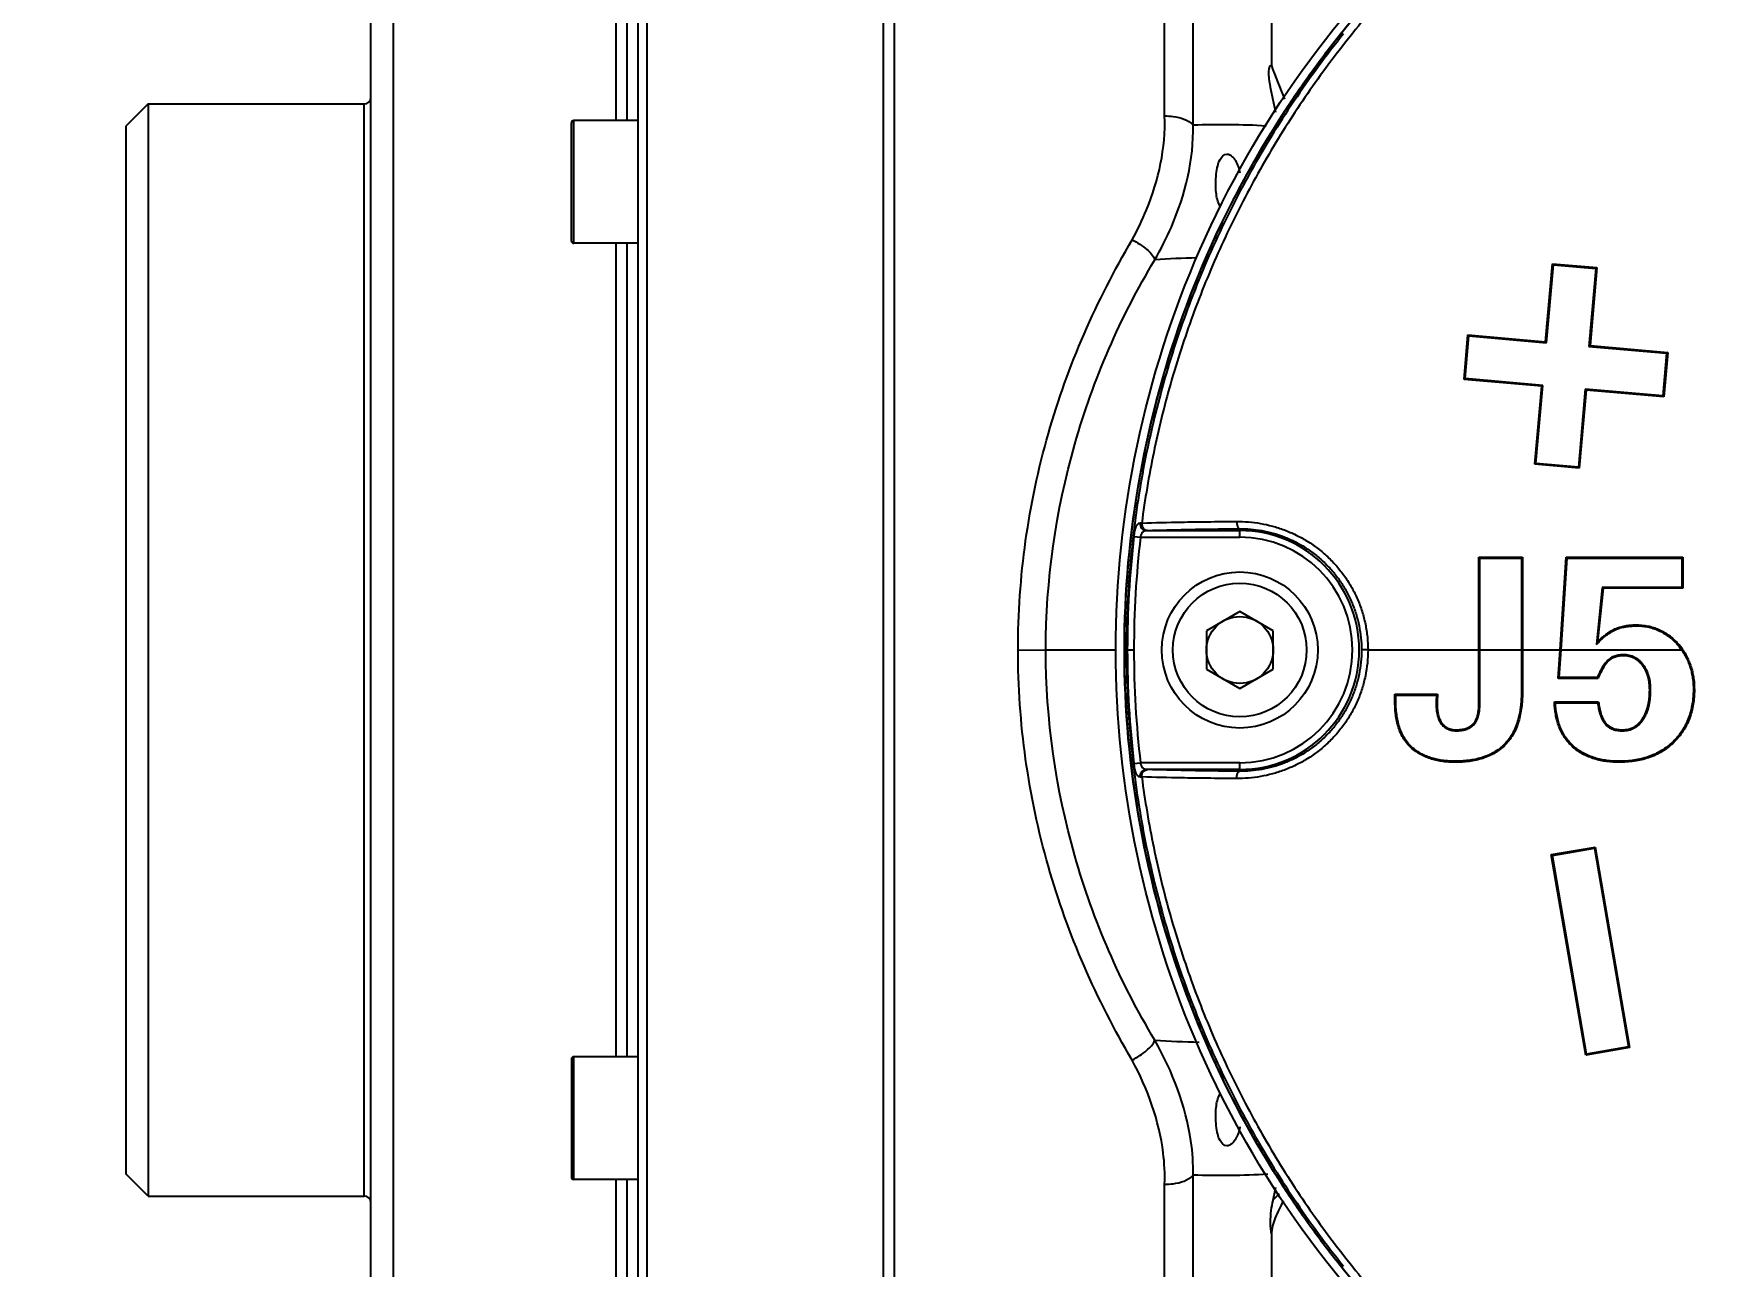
# Model space of a CAD drawing. Header units: millimetres. Extents: x 4086 to 8300, y 123 to 1549.
# Drawn here: x 7579.76 to 7598.78, y 1096.64 to 1110.47 of the extents above; entities that cross this region are included whole.
import ezdxf

# ---------------------------------------------------------------- set-up
doc = ezdxf.new("R2010")
doc.units = ezdxf.units.MM
doc.layers.add('外形图', color=7, linetype='Continuous')
doc.layers.add('尺寸标注', color=7, linetype='Continuous')
doc.styles.add('思源黑', font='SourceHanSansCN-Normal.ttf')
doc.dimstyles.new('尺寸标注_1_4比例', dxfattribs={"dimtxt": 7, "dimasz": 6, "dimexe": 2, "dimexo": 1.5, "dimgap": 1, "dimtad": 1, "dimdec": 1, "dimlfac": 4, "dimdsep": 46, "dimtxsty": '思源黑', "dimcen": 0.09, "dimadec": 0, "dimazin": 0, "dimtp": 0.01, "dimtm": 0.01, "dimtfac": 1, "dimtdec": 1, "dimtofl": 0, "dimtmove": 0, "dimatfit": 3, "dimfxl": 1, "dimtolj": 1, "dimarcsym": 0})

# ---------------------------------------------------------------- blocks, each defined once
blk = doc.blocks.new('*D793')
at = {"layer": 'Defpoints', "color": 0}
for p in [(7771.133, 1271.641), (7552.914, 959.632), (7712.796, 959.632)]:
    blk.add_point(p, dxfattribs=at)
at = {"layer": '尺寸标注', "color": 0, "lineweight": -2}
for p, q in [((7769.633, 1271.641), (7550.914, 1271.641)), ((7552.914, 1265.641), (7552.914, 965.632)), ((7711.296, 959.632), (7550.914, 959.632))]:
    blk.add_line(p, q, dxfattribs=at)
at = {"layer": '尺寸标注', "color": 0}
for points in [[(7553.914, 1265.641), (7551.914, 1265.641), (7552.914, 1271.641)], [(7551.914, 965.632), (7553.914, 965.632), (7552.914, 959.632)]]:
    blk.add_solid(points, dxfattribs=at)
at = {"layer": '尺寸标注', "color": 0, "insert": (7548.289, 1115.636), "char_height": 7, "attachment_point": 5, "rotation": 90, "style": '思源黑'}
blk.add_mtext('\\A1;1248', dxfattribs=at)

msp = doc.modelspace()

# ---------------------------------------------------------------- linework, layer by layer
at = {"layer": '外形图'}
for p, q in [((7589.2965, 1091.9672), (7589.2965, 1115.1417)), ((7589.4215, 1091.2619), (7589.4215, 1115.1796)), ((7592.4522, 1109.5457), (7592.4522, 1115.1796)), ((7592.7729, 1109.4455), (7592.7729, 1114.9852)), ((7586.6465, 1092.3046), (7586.6465, 1114.8046)), ((7586.5465, 1092.4196), (7586.5465, 1114.6892)), ((7593.651, 1113.3022), (7593.651, 1110.1103)), ((7583.5465, 1094.6797), (7583.5465, 1112.4295)), ((7583.7965, 1111.8583), (7583.7965, 1094.4296)), ((7586.2965, 1109.4921), (7586.2965, 1111.8583)), ((7586.4215, 1109.4921), (7586.4215, 1111.9604)), ((7581.0465, 1109.6796), (7580.7965, 1109.4296)), ((7581.0465, 1109.6796), (7581.0465, 1097.4296)), ((7581.0465, 1109.6796), (7583.4715, 1109.6796)), ((7583.4715, 1097.4296), (7583.4715, 1109.6796)), ((7580.7965, 1109.4296), (7580.7965, 1097.6796)), ((7585.7965, 1108.1421), (7585.7965, 1109.4671)), ((7585.8215, 1108.1171), (7585.8215, 1109.4921)), ((7586.5465, 1109.4921), (7585.8215, 1109.4921)), ((7586.5465, 1108.1171), (7585.8215, 1108.1171)), ((7586.2965, 1098.9921), (7586.2965, 1108.1171)), ((7586.4215, 1098.9921), (7586.4215, 1108.1171)), ((7596.7287, 1107.0129), (7596.8053, 1107.8879)), ((7596.7387, 1107.001), (7596.8152, 1107.876)), ((7596.8053, 1107.8879), (7596.8152, 1107.876)), ((7596.8053, 1107.8879), (7597.3034, 1107.8443)), ((7596.8152, 1107.876), (7597.2915, 1107.8344)), ((7597.2915, 1107.8344), (7597.2149, 1106.9594)), ((7597.3034, 1107.8443), (7597.2268, 1106.9693)), ((7597.3034, 1107.8443), (7597.2915, 1107.8344)), ((7595.8133, 1106.5891), (7595.857, 1107.0891)), ((7595.857, 1107.0891), (7595.867, 1107.0773)), ((7595.857, 1107.0891), (7596.7287, 1107.0129)), ((7595.8251, 1106.5992), (7595.867, 1107.0773)), ((7595.867, 1107.0773), (7596.7387, 1107.001)), ((7596.7287, 1107.0129), (7596.7387, 1107.001)), ((7597.2268, 1106.9693), (7597.2149, 1106.9594)), ((7597.2149, 1106.9594), (7598.0866, 1106.8831)), ((7597.2268, 1106.9693), (7598.0985, 1106.893)), ((7598.0866, 1106.8831), (7598.0448, 1106.4049)), ((7598.0985, 1106.893), (7598.0547, 1106.393)), ((7598.0985, 1106.893), (7598.0866, 1106.8831)), ((7595.8133, 1106.5891), (7595.8251, 1106.5992)), ((7596.685, 1106.5129), (7595.8133, 1106.5891)), ((7596.6968, 1106.5229), (7595.8251, 1106.5992)), ((7596.6203, 1105.6479), (7596.6968, 1106.5229)), ((7596.685, 1106.5129), (7596.6968, 1106.5229)), ((7596.6084, 1105.6379), (7596.685, 1106.5129)), ((7597.1731, 1106.4812), (7597.0965, 1105.6062)), ((7597.1831, 1106.4693), (7597.1065, 1105.5943)), ((7597.1831, 1106.4693), (7597.1731, 1106.4812)), ((7598.0448, 1106.4049), (7597.1731, 1106.4812)), ((7598.0547, 1106.393), (7597.1831, 1106.4693)), ((7598.0547, 1106.393), (7598.0448, 1106.4049)), ((7596.6084, 1105.6379), (7596.6203, 1105.6479)), ((7597.1065, 1105.5943), (7596.6084, 1105.6379)), ((7597.0965, 1105.6062), (7596.6203, 1105.6479)), ((7597.1065, 1105.5943), (7597.0965, 1105.6062)), ((7592.1088, 1104.8282), (7592.1821, 1104.8196)), ((7592.1821, 1104.8196), (7593.2965, 1104.8196)), ((7592.2459, 1104.8946), (7593.2965, 1104.8946)), ((7593.2965, 1104.8196), (7593.2965, 1104.9146)), ((7595.9798, 1104.5943), (7595.9907, 1104.5834)), ((7595.9798, 1104.5943), (7596.4686, 1104.5943)), ((7595.9798, 1103.5546), (7595.9798, 1104.5943)), ((7595.9907, 1104.5834), (7596.4577, 1104.5834)), ((7595.9907, 1103.5546), (7595.9907, 1104.5834)), ((7596.4686, 1104.5943), (7596.4577, 1104.5834)), ((7596.4577, 1104.5834), (7596.4577, 1103.5546)), ((7596.4686, 1104.5943), (7596.4686, 1103.5546)), ((7596.8907, 1103.5546), (7596.9591, 1104.5943)), ((7596.9017, 1103.5546), (7596.9693, 1104.5834)), ((7596.9591, 1104.5943), (7596.9693, 1104.5834)), ((7596.9591, 1104.5943), (7598.269, 1104.5943)), ((7596.9693, 1104.5834), (7598.258, 1104.5834)), ((7598.269, 1104.5943), (7598.258, 1104.5834)), ((7598.258, 1104.5834), (7598.258, 1104.2574)), ((7598.269, 1104.5943), (7598.269, 1104.2465)), ((7597.3628, 1104.2574), (7597.2975, 1103.6156)), ((7597.3727, 1104.2465), (7597.3116, 1103.6464)), ((7597.3727, 1104.2465), (7597.3628, 1104.2574)), ((7598.258, 1104.2574), (7597.3628, 1104.2574)), ((7598.269, 1104.2465), (7597.3727, 1104.2465)), ((7598.269, 1104.2465), (7598.258, 1104.2574)), ((7593.2965, 1103.9876), (7592.9215, 1103.7711)), ((7593.6715, 1103.7711), (7593.2965, 1103.9876)), ((7592.9215, 1103.7711), (7592.9215, 1103.3381)), ((7593.6715, 1103.3381), (7593.6715, 1103.7711)), ((7597.5058, 1103.7908), (7597.5103, 1103.7809)), ((7597.7425, 1103.8359), (7597.7425, 1103.825)), ((7590.8076, 1103.5548), (7591.1186, 1103.5544)), ((7591.1186, 1103.5546), (7591.9042, 1103.5546)), ((7592.0342, 1103.5546), (7592.0247, 1103.5546)), ((7592.0342, 1103.5546), (7592.1081, 1103.5546)), ((7594.7352, 1103.5546), (7594.6622, 1103.5546)), ((7594.7352, 1103.5546), (7595.9907, 1103.5546)), ((7595.9798, 1102.9632), (7595.9798, 1103.5546)), ((7595.9907, 1102.9632), (7595.9907, 1103.5546)), ((7595.9907, 1103.5546), (7596.4577, 1103.5546)), ((7596.4577, 1103.5546), (7596.8907, 1103.5546)), ((7596.4577, 1103.5546), (7596.4577, 1103.0917)), ((7596.4686, 1103.5546), (7596.4686, 1103.0917)), ((7596.8698, 1103.2358), (7596.8907, 1103.5546)), ((7596.8815, 1103.2468), (7596.9017, 1103.5546)), ((7596.9017, 1103.5546), (7598.2558, 1103.5546)), ((7597.6046, 1103.4897), (7597.6046, 1103.5006)), ((7598.2106, 1103.6287), (7598.2024, 1103.6214)), ((7592.9215, 1103.3381), (7593.2965, 1103.1216)), ((7593.2965, 1103.1216), (7593.6715, 1103.3381)), ((7597.4307, 1103.4286), (7597.4229, 1103.4363)), ((7597.8137, 1103.384), (7597.8223, 1103.3907)), ((7596.8698, 1103.2358), (7596.8815, 1103.2468)), ((7597.3179, 1103.2358), (7596.8698, 1103.2358)), ((7597.3104, 1103.2468), (7596.8815, 1103.2468)), ((7597.896, 1103.1074), (7597.907, 1103.1074)), ((7598.3974, 1103.1074), (7598.3865, 1103.1074)), ((7595.0365, 1103.0604), (7595.5144, 1103.0604)), ((7595.0365, 1102.9898), (7595.0365, 1103.0604)), ((7595.0365, 1103.0604), (7595.0475, 1103.0494)), ((7595.0365, 1102.9898), (7595.0475, 1102.9898)), ((7595.0475, 1103.0494), (7595.5031, 1103.0495)), ((7595.0475, 1102.9898), (7595.0475, 1103.0494)), ((7595.5031, 1103.0495), (7595.5004, 1102.9809)), ((7595.5113, 1102.9804), (7595.5004, 1102.9809)), ((7595.5144, 1103.0604), (7595.5031, 1103.0495)), ((7595.5144, 1103.0604), (7595.5113, 1102.9804)), ((7595.9798, 1102.9632), (7595.9907, 1102.9632)), ((7596.4686, 1103.0917), (7596.4577, 1103.0917)), ((7596.8275, 1102.9726), (7597.3226, 1102.9726)), ((7596.8388, 1102.9617), (7597.3129, 1102.9617)), ((7595.9198, 1102.7301), (7595.9281, 1102.7231)), ((7597.4025, 1102.7345), (7597.394, 1102.7275)), ((7597.8125, 1102.7787), (7597.8215, 1102.7724)), ((7595.7228, 1102.6592), (7595.7228, 1102.6484)), ((7597.5921, 1102.6592), (7597.5921, 1102.6483)), ((7598.1655, 1102.5182), (7598.1579, 1102.5261)), ((7595.2199, 1102.4571), (7595.2271, 1102.4653)), ((7596.2747, 1102.4896), (7596.267, 1102.4973)), ((7597.0311, 1102.4697), (7597.0385, 1102.4778)), ((7592.1088, 1102.281), (7592.1821, 1102.2896)), ((7593.2965, 1102.2896), (7592.1821, 1102.2896)), ((7593.2965, 1102.2146), (7592.2459, 1102.2146)), ((7593.2965, 1102.1946), (7593.2965, 1102.2896)), ((7595.7103, 1102.2957), (7595.7103, 1102.3066)), ((7597.556, 1102.2957), (7597.556, 1102.3067)), ((7596.7924, 1101.2598), (7597.2852, 1101.3443)), ((7597.1784, 1099.0098), (7596.7924, 1101.2598)), ((7596.7924, 1101.2598), (7596.805, 1101.2508)), ((7596.805, 1101.2508), (7597.2762, 1101.3316)), ((7597.1873, 1099.0224), (7596.805, 1101.2508)), ((7597.2852, 1101.3443), (7597.2762, 1101.3316)), ((7597.2762, 1101.3316), (7597.6585, 1099.1032)), ((7597.2852, 1101.3443), (7597.6712, 1099.0943)), ((7585.7965, 1098.9671), (7585.7965, 1097.6421)), ((7585.8215, 1097.6171), (7585.8215, 1098.9921)), ((7586.5465, 1098.9921), (7585.8215, 1098.9921)), ((7597.6712, 1099.0943), (7597.1784, 1099.0098)), ((7597.1784, 1099.0098), (7597.1873, 1099.0224)), ((7597.6585, 1099.1032), (7597.1873, 1099.0224)), ((7597.6712, 1099.0943), (7597.6585, 1099.1032)), ((7581.0465, 1097.4296), (7580.7965, 1097.6796)), ((7586.5465, 1097.6171), (7585.8215, 1097.6171)), ((7586.2965, 1095.1488), (7586.2965, 1097.6171)), ((7586.4215, 1095.1488), (7586.4215, 1097.6171)), ((7592.7729, 1092.124), (7592.7729, 1097.6637)), ((7581.0465, 1097.4296), (7583.4715, 1097.4296)), ((7592.4522, 1091.9296), (7592.4522, 1097.5634)), ((7593.651, 1096.9985), (7593.651, 1093.807))]:
    msp.add_line(p, q, dxfattribs=at)
for radius in [0.875, 0.75, 0.375]:
    msp.add_circle((7593.2965, 1103.5546), radius, dxfattribs=at)
for centre, radius, start, end in [((7583.4715, 1109.7546), 0.075, 270, 0), ((7585.8215, 1109.4671), 0.025, 90, 180), ((7585.8215, 1108.1421), 0.025, 180, 270), ((7593.0037, 1097.8869), 10.0668, 91.08708, 93.76047), ((7602.9724, 1103.5532), 10.9382, 173.30625, 179.99289), ((7602.9769, 1103.5531), 10.8688, 173.3085, 179.99241), ((7592.26, 1101.4034), 3.5762, 91.01922, 91.31487), ((7592.3595, 1101.9715), 2.9253, 91.90109, 92.22497), ((7593.2965, 1103.5546), 1.34, 270, 90), ((7593.2965, 1103.5546), 1.265, 270, 90), ((7602.9729, 1103.556), 10.9386, 180.00721, 186.69358), ((7602.9774, 1103.556), 10.8693, 180.00769, 186.69131), ((7599.5109, 1102.6181), 2.4277, 154.94217, 155.7417), ((7597.6812, 1103.1501), 0.7027, 35.14424, 42.12265), ((7597.6806, 1103.1497), 0.7144, 34.52937, 42.11546), ((7600.777, 1105.5938), 4.1863, 214.09937, 214.28068), ((7599.002, 1105.2092), 3.1195, 225.80619, 226.0957), ((7599.6619, 1100.8893), 3.1325, 138.31315, 138.58111), ((7592.3662, 1105.3243), 3.1121, 267.78478, 268.08921), ((7592.2653, 1105.9661), 3.8365, 268.69518, 268.97076), ((7593.0022, 1109.1929), 10.0374, 266.23681, 269.07234), ((7585.8215, 1098.9671), 0.025, 90, 180), ((7585.8215, 1097.6421), 0.025, 180, 270), ((7583.4715, 1097.3546), 0.075, 0, 90), ((7600.3019, 1095.9179), 6.796, 166.33011, 167.56569), ((7594.3436, 1096.7716), 0.912, 131.53983, 138.05557)]:
    msp.add_arc(centre, radius, start, end, dxfattribs=at)
for points, knots in [([(7613.7309, 1091.8432), (7612.4214, 1091.9109), (7609.8028, 1092.0547), (7606.5302, 1092.247), (7603.914, 1092.4304), (7601.9495, 1092.5272), (7600.0025, 1092.8688), (7597.5513, 1093.8202), (7594.8554, 1095.7935), (7592.6633, 1099.1426), (7591.7751, 1103.0477), (7592.3094, 1107.017), (7594.1954, 1110.5527), (7597.1961, 1113.1968), (7600.3213, 1114.414), (7602.9372, 1114.6304), (7604.9001, 1114.7447), (7606.8631, 1114.8795), (7609.0094, 1115.0071), (7610.5019, 1115.0921), (7611.3399, 1115.1383)], [0.28146252, 0.28146252, 0.28146252, 0.28146252, 0.31273614, 0.34400979, 0.35964567, 0.37528804, 0.39090882, 0.40654015, 0.43767886, 0.46883558, 0.50000932, 0.531187, 0.56236151, 0.59353222, 0.62470786, 0.64034231, 0.65599699, 0.67162568, 0.68726241, 0.70727908, 0.70727908, 0.70727908, 0.70727908]), ([(7611.34, 1115.1385), (7611.0122, 1115.1204), (7610.3277, 1115.0822), (7609.2865, 1115.0223), (7608.2164, 1114.9591), (7607.3248, 1114.9048), (7606.6116, 1114.8604), (7606.0767, 1114.8267), (7605.5418, 1114.7925), (7605.007, 1114.7579), (7604.4722, 1114.7227), (7604.0265, 1114.6931), (7603.67, 1114.6691), (7603.4027, 1114.651), (7603.1799, 1114.6357), (7603.0016, 1114.6233), (7602.868, 1114.6142), (7602.7343, 1114.6051), (7602.6006, 1114.5962), (7602.4669, 1114.5871), (7602.2887, 1114.5745), (7602.0661, 1114.5568), (7601.8438, 1114.5349), (7601.6664, 1114.514), (7601.4893, 1114.4906), (7601.2684, 1114.4572), (7601.0045, 1114.4107), (7600.6542, 1114.3404), (7600.2196, 1114.2368), (7599.7048, 1114.0871), (7599.1978, 1113.9125), (7598.6999, 1113.7137), (7598.2123, 1113.4909), (7597.736, 1113.2446), (7597.2722, 1112.9756), (7596.822, 1112.6845), (7596.3865, 1112.3718), (7595.9666, 1112.0384), (7595.5634, 1111.685), (7595.1778, 1111.3124), (7594.8108, 1110.9216), (7594.4632, 1110.5134), (7594.1358, 1110.0889), (7593.8292, 1109.649), (7593.5444, 1109.1947), (7593.282, 1108.7272), (7593.0426, 1108.2475), (7592.8267, 1107.7567), (7592.6351, 1107.2559), (7592.4682, 1106.7465), (7592.326, 1106.2295), (7592.17, 1105.532), (7592.0645, 1104.824), (7592.0108, 1104.1114), (7591.9918, 1103.3969), (7592.0341, 1102.5033), (7592.1626, 1101.6181), (7592.316, 1100.9201), (7592.4562, 1100.4026), (7592.6213, 1099.8925), (7592.811, 1099.391), (7593.025, 1098.8994), (7593.2626, 1098.4188), (7593.5233, 1097.9503), (7593.8064, 1097.4949), (7594.1112, 1097.0539), (7594.4371, 1096.6281), (7594.7831, 1096.2186), (7595.1487, 1095.8264), (7595.5329, 1095.4524), (7595.9347, 1095.0975), (7596.3533, 1094.7625), (7596.7877, 1094.4482), (7597.2368, 1094.1553), (7597.6995, 1093.8846), (7598.1749, 1093.6366), (7598.6617, 1093.4119), (7599.1588, 1093.2112), (7599.6651, 1093.0348), (7600.1794, 1092.8831), (7600.7004, 1092.7568), (7601.2269, 1092.6557), (7601.6692, 1092.5923), (7602.0246, 1092.5561), (7602.2472, 1092.5379), (7602.4254, 1092.5249), (7602.5591, 1092.5158), (7602.6928, 1092.5068), (7602.871, 1092.4948), (7603.0938, 1092.4794), (7603.3612, 1092.461), (7603.6285, 1092.4428), (7603.985, 1092.4189), (7604.4307, 1092.3893), (7604.9655, 1092.354), (7605.5003, 1092.3193), (7606.0352, 1092.2851), (7606.5701, 1092.2513), (7607.2833, 1092.2069), (7608.1749, 1092.1526), (7609.2449, 1092.0892), (7610.3151, 1092.0277), (7611.3853, 1091.9679), (7612.4557, 1091.9098), (7613.2376, 1091.8687), (7613.6626, 1091.8467), (7613.7309, 1091.8432)], [0.31313948, 0.31313948, 0.31313948, 0.31313948, 0.32031776, 0.32813038, 0.33594301, 0.34375564, 0.34766195, 0.35156827, 0.35547458, 0.3593809, 0.36328721, 0.36719352, 0.36914668, 0.37109984, 0.373053, 0.37402957, 0.37500615, 0.37598273, 0.37695931, 0.37793589, 0.37891247, 0.38086562, 0.38281876, 0.38379535, 0.38477194, 0.38672507, 0.38867821, 0.39063135, 0.39453735, 0.39844338, 0.40234947, 0.40625559, 0.41016175, 0.41406793, 0.41797412, 0.4218803, 0.42578647, 0.42969264, 0.43359882, 0.437505, 0.44141117, 0.44531735, 0.44922352, 0.4531297, 0.45703588, 0.46094205, 0.46484823, 0.4687544, 0.47266057, 0.47656675, 0.48047293, 0.48437911, 0.49218919, 0.49609537, 0.50000154, 0.50781156, 0.51562164, 0.51952782, 0.523434, 0.52734018, 0.53124635, 0.53515252, 0.5390587, 0.54296487, 0.54687105, 0.55077723, 0.5546834, 0.55858958, 0.56249575, 0.56640193, 0.5703081, 0.57421428, 0.57812046, 0.58202664, 0.58593281, 0.58983897, 0.59374512, 0.59765123, 0.60155729, 0.6054633, 0.60936929, 0.61327529, 0.61718125, 0.61913439, 0.62108754, 0.62206412, 0.6230407, 0.62401727, 0.62499385, 0.62694701, 0.62890017, 0.63085332, 0.63280648, 0.6367128, 0.64061911, 0.64452542, 0.64843174, 0.65233805, 0.65624437, 0.66405699, 0.67186962, 0.67968225, 0.68749488, 0.69530751, 0.70312013, 0.70461453, 0.70461453, 0.70461453, 0.70461453]), ([(7591.9042, 1103.5546), (7591.9042, 1105.0859), (7592.5543, 1108.186), (7595.3091, 1112.0163), (7598.7127, 1114.0269), (7601.7193, 1114.6892), (7603.2506, 1114.7367), (7604.0089, 1114.7763)], [0, 0, 0, 0, 0.2501627, 0.5002704, 0.7502858, 0.875949, 1, 1, 1, 1]), ([(7594.7884, 1110.7445), (7594.7016, 1110.6431), (7594.5315, 1110.437), (7594.2869, 1110.1196), (7594.0536, 1109.7938), (7593.7581, 1109.3487), (7593.4868, 1108.888), (7593.2408, 1108.4137), (7593.0693, 1108.0516), (7592.9111, 1107.6834), (7592.7183, 1107.1851), (7592.5119, 1106.5496), (7592.3525, 1105.9006), (7592.2537, 1105.3755), (7592.2138, 1105.1114), (7592.1963, 1104.979)], [0, 0, 0, 0, 0.0625034, 0.1250075, 0.1875113, 0.2500154, 0.3750034, 0.4375074, 0.5000112, 0.5625149, 0.6250186, 0.7500052, 0.8749922, 0.9374962, 1, 1, 1, 1]), ([(7594.4605, 1110.4652), (7594.265, 1110.2224), (7593.9872, 1109.8456), (7593.6501, 1109.3215), (7593.4143, 1108.9185), (7593.1959, 1108.5059), (7592.9951, 1108.0846), (7592.8123, 1107.6551), (7592.5933, 1107.0725), (7592.3662, 1106.3276), (7592.2027, 1105.5662), (7592.1107, 1104.9508), (7592.0447, 1104.3322), (7592.0247, 1103.8655), (7592.0247, 1103.5546)], [0, 0, 0, 0, 0.125213, 0.187763, 0.2502673, 0.312745, 0.3752181, 0.437704, 0.5002062, 0.6251898, 0.7501554, 0.8126328, 0.8750971, 1, 1, 1, 1]), ([(7593.6509, 1110.1106), (7593.6158, 1110.1058), (7593.6193, 1109.98), (7593.6355, 1109.8715), (7593.665, 1109.7256), (7593.6864, 1109.6348), (7593.6974, 1109.5891)], [0, 0, 0, 0, 0.198891, 0.4675582, 0.7360259, 1, 1, 1, 1]), ([(7592.0882, 1108.1543), (7592.1478, 1108.2645), (7592.3572, 1108.6982), (7592.4676, 1109.1889), (7592.4522, 1109.5457)], [0, 0, 0, 0, 0.259654, 1, 1, 1, 1]), ([(7592.3434, 1107.932), (7592.4111, 1108.0512), (7592.6509, 1108.5203), (7592.7813, 1109.0548), (7592.7729, 1109.4455)], [0, 0, 0, 0, 0.259617, 1, 1, 1, 1]), ([(7592.4522, 1109.5457), (7592.4847, 1109.5457), (7592.5965, 1109.5376), (7592.7155, 1109.5022), (7592.7729, 1109.4455)], [0, 0, 0, 0, 0.287162, 1, 1, 1, 1]), ([(7593.0748, 1108.534), (7593.0466, 1108.5785), (7593.0247, 1108.7034), (7593.0242, 1108.8549), (7593.046, 1108.9805), (7593.0705, 1109.0633), (7593.1182, 1109.1171), (7593.1502, 1109.1171)], [0, 0, 0, 0, 0.250474, 0.5765658, 0.7263547, 0.8479353, 1, 1, 1, 1]), ([(7593.1502, 1109.1171), (7593.1564, 1109.1171), (7593.1854, 1109.1125), (7593.2094, 1109.0923), (7593.2243, 1109.0752)], [0, 0, 0, 0, 0.2149383, 1, 1, 1, 1]), ([(7593.2243, 1109.0752), (7593.2328, 1109.0655), (7593.2691, 1109.0148), (7593.2891, 1108.9538), (7593.2979, 1108.9053)], [0, 0, 0, 0, 0.2078738, 1, 1, 1, 1]), ([(7590.8076, 1103.5546), (7590.8077, 1104.3714), (7591.0335, 1105.9863), (7591.6873, 1107.4745), (7592.0882, 1108.1543)], [0, 0, 0, 0, 0.5085829, 1, 1, 1, 1]), ([(7592.0882, 1108.1543), (7592.1475, 1108.1261), (7592.243, 1108.0646), (7592.3278, 1107.9781), (7592.3434, 1107.932)], [0, 0, 0, 0, 0.5747459, 1, 1, 1, 1]), ([(7591.1186, 1103.5546), (7591.1197, 1104.3321), (7591.3378, 1105.8682), (7591.9567, 1107.2876), (7592.3434, 1107.932)], [0, 0, 0, 0, 0.5084916, 1, 1, 1, 1]), ([(7592.1088, 1104.8282), (7592.11, 1104.8388), (7592.1129, 1104.8593), (7592.1183, 1104.8887), (7592.125, 1104.915), (7592.1317, 1104.9344), (7592.138, 1104.9475), (7592.1427, 1104.9557), (7592.1478, 1104.9627), (7592.1532, 1104.9684), (7592.159, 1104.9729), (7592.165, 1104.9761), (7592.1714, 1104.9781), (7592.1757, 1104.9785), (7592.1779, 1104.9786)], [0, 0, 0, 0, 0.1809707, 0.3527297, 0.5078375, 0.6420366, 0.7009015, 0.7544249, 0.8029703, 0.8471804, 0.8878856, 0.9261304, 0.9631042, 1, 1, 1, 1]), ([(7592.1779, 1104.9786), (7592.1768, 1104.9682), (7592.1787, 1104.947), (7592.1907, 1104.9235), (7592.2051, 1104.909), (7592.2176, 1104.9009), (7592.2314, 1104.8958), (7592.2411, 1104.8946), (7592.2459, 1104.8946)], [0, 0, 0, 0, 0.2590614, 0.5135962, 0.638237, 0.7605314, 0.8808655, 1, 1, 1, 1]), ([(7592.1821, 1104.8196), (7592.1834, 1104.825), (7592.1856, 1104.833), (7592.1892, 1104.8433), (7592.1929, 1104.8529), (7592.1982, 1104.8637), (7592.2058, 1104.875), (7592.2145, 1104.8838), (7592.2243, 1104.8901), (7592.2349, 1104.8937), (7592.2422, 1104.8945), (7592.2459, 1104.8946)], [0, 0, 0, 0, 0.1564809, 0.2327225, 0.3067251, 0.4460882, 0.5725887, 0.6872156, 0.7935277, 0.8963777, 1, 1, 1, 1]), ([(7592.1963, 1104.979), (7592.1958, 1104.9738), (7592.1958, 1104.9632), (7592.1986, 1104.9478), (7592.2043, 1104.9333), (7592.2124, 1104.9204), (7592.2228, 1104.9096), (7592.235, 1104.9015), (7592.2484, 1104.8965), (7592.2578, 1104.8952), (7592.2624, 1104.8952)], [0, 0, 0, 0, 0.1315275, 0.2626816, 0.3922974, 0.5194353, 0.6435475, 0.7645919, 0.8830751, 1, 1, 1, 1]), ([(7592.1963, 1104.979), (7592.3442, 1104.9837), (7592.5883, 1104.9892), (7592.9435, 1104.9938), (7593.1509, 1104.9953), (7593.2619, 1104.9959)], [0, 0, 0, 0, 0.4163063, 0.6874144, 1, 1, 1, 1]), ([(7592.2624, 1104.8952), (7592.4058, 1104.9), (7592.6427, 1104.9058), (7592.9874, 1104.9114), (7593.1887, 1104.9136), (7593.2965, 1104.9146)], [0, 0, 0, 0, 0.4161766, 0.6871997, 1, 1, 1, 1]), ([(7593.2619, 1104.9959), (7593.2617, 1104.9908), (7593.2619, 1104.9807), (7593.2635, 1104.9658), (7593.2665, 1104.952), (7593.2707, 1104.9396), (7593.2759, 1104.9293), (7593.282, 1104.9214), (7593.2879, 1104.9168), (7593.2929, 1104.915), (7593.2953, 1104.9146), (7593.2965, 1104.9146)], [0, 0, 0, 0, 0.1616643, 0.3203232, 0.4708809, 0.6088414, 0.730794, 0.8350787, 0.9228539, 0.9622564, 1, 1, 1, 1]), ([(7593.2619, 1104.9959), (7593.3058, 1104.9962), (7593.3948, 1104.9928), (7593.529, 1104.9757), (7593.6641, 1104.9458), (7593.7982, 1104.9027), (7593.9293, 1104.8462), (7594.0554, 1104.7766), (7594.1748, 1104.6942), (7594.2858, 1104.6), (7594.3869, 1104.4947), (7594.477, 1104.3795), (7594.5549, 1104.2557), (7594.6198, 1104.1245), (7594.671, 1103.9873), (7594.7079, 1103.8456), (7594.7303, 1103.7009), (7594.7352, 1103.6033), (7594.7352, 1103.5546)], [0, 0, 0, 0, 0.0574387, 0.1164652, 0.1768396, 0.2382926, 0.3005562, 0.3633912, 0.4266055, 0.4900588, 0.5536575, 0.6173418, 0.6810759, 0.7448389, 0.8086187, 0.8724081, 0.9362027, 1, 1, 1, 1]), ([(7593.2965, 1104.9146), (7593.3372, 1104.915), (7593.4198, 1104.912), (7593.5445, 1104.8959), (7593.6702, 1104.8674), (7593.795, 1104.826), (7593.9169, 1104.7719), (7594.034, 1104.7052), (7594.1447, 1104.6267), (7594.2474, 1104.5371), (7594.3409, 1104.4374), (7594.424, 1104.3287), (7594.4959, 1104.2121), (7594.5558, 1104.0887), (7594.603, 1103.96), (7594.637, 1103.8272), (7594.6576, 1103.6916), (7594.6622, 1103.6002), (7594.6622, 1103.5546)], [0, 0, 0, 0, 0.0569503, 0.1156366, 0.1758075, 0.2371692, 0.2994225, 0.3623005, 0.4255904, 0.4891382, 0.552842, 0.6166374, 0.6804861, 0.7443657, 0.8082632, 0.8721709, 0.936084, 1, 1, 1, 1]), ([(7597.2975, 1103.6156), (7597.3281, 1103.6487), (7597.393, 1103.7118), (7597.4693, 1103.7621), (7597.5103, 1103.7809)], [0, 0, 0, 0, 0.5003894, 1, 1, 1, 1]), ([(7597.3116, 1103.6464), (7597.326, 1103.6611), (7597.3554, 1103.6895), (7597.4023, 1103.7287), (7597.452, 1103.7632), (7597.4875, 1103.7824), (7597.5058, 1103.7908)], [0, 0, 0, 0, 0.2540499, 0.5039503, 0.752102, 1, 1, 1, 1]), ([(7597.5058, 1103.7908), (7597.5239, 1103.7991), (7597.5615, 1103.8131), (7597.6202, 1103.8268), (7597.6808, 1103.8345), (7597.7218, 1103.8359), (7597.7425, 1103.8359)], [0, 0, 0, 0, 0.2467042, 0.4939599, 0.7440047, 1, 1, 1, 1]), ([(7597.5103, 1103.7809), (7597.5284, 1103.7891), (7597.5657, 1103.8029), (7597.6238, 1103.8164), (7597.683, 1103.8236), (7597.7227, 1103.825), (7597.7425, 1103.825)], [0, 0, 0, 0, 0.249934, 0.4999209, 0.749946, 1, 1, 1, 1]), ([(7597.7425, 1103.8359), (7597.7866, 1103.8359), (7597.8526, 1103.8302), (7597.9375, 1103.809), (7597.9986, 1103.7863), (7598.0569, 1103.7566), (7598.131, 1103.7079), (7598.1804, 1103.6621), (7598.2106, 1103.6287)], [0, 0, 0, 0, 0.2505449, 0.3734857, 0.4967523, 0.6203674, 0.7444235, 1, 1, 1, 1]), ([(7597.7425, 1103.825), (7597.7857, 1103.825), (7597.8508, 1103.8194), (7597.9348, 1103.7984), (7597.9957, 1103.7756), (7598.0535, 1103.7459), (7598.1256, 1103.698), (7598.1735, 1103.6535), (7598.2024, 1103.6214)], [0, 0, 0, 0, 0.2498716, 0.3749413, 0.5000058, 0.6250701, 0.7501389, 1, 1, 1, 1]), ([(7592.0882, 1098.9549), (7591.6873, 1099.6347), (7591.0335, 1101.1229), (7590.8077, 1102.7378), (7590.8076, 1103.5546)], [0, 0, 0, 0, 0.4914171, 1, 1, 1, 1]), ([(7592.3434, 1099.1771), (7591.9567, 1099.8216), (7591.3378, 1101.241), (7591.1197, 1102.7771), (7591.1186, 1103.5546)], [0, 0, 0, 0, 0.4915084, 1, 1, 1, 1]), ([(7604.009, 1092.3328), (7603.2507, 1092.3725), (7601.7195, 1092.42), (7598.7131, 1093.0821), (7595.3094, 1095.0925), (7592.5545, 1098.9229), (7591.9042, 1102.0232), (7591.9042, 1103.5546)], [0, 0, 0, 0, 0.1240378, 0.2496926, 0.4997055, 0.7498194, 1, 1, 1, 1]), ([(7592.0247, 1103.5546), (7592.0247, 1103.2437), (7592.0514, 1102.6215), (7592.1701, 1101.6951), (7592.3662, 1100.7816), (7592.5933, 1100.0367), (7592.8123, 1099.4541), (7592.9951, 1099.0246), (7593.1959, 1098.6032), (7593.4143, 1098.1907), (7593.6501, 1097.7876), (7593.9872, 1097.2636), (7594.265, 1096.8868), (7594.4605, 1096.644)], [0, 0, 0, 0, 0.1249062, 0.2498236, 0.3747923, 0.4997794, 0.5622834, 0.6247709, 0.687246, 0.7497254, 0.8122315, 0.8747833, 1, 1, 1, 1]), ([(7594.7352, 1103.5546), (7594.7352, 1103.4572), (7594.7202, 1103.3106), (7594.671, 1103.1219), (7594.6198, 1102.9847), (7594.5549, 1102.8535), (7594.477, 1102.7296), (7594.3869, 1102.6145), (7594.2858, 1102.5092), (7594.1748, 1102.4149), (7594.0554, 1102.3326), (7593.9293, 1102.263), (7593.7982, 1102.2065), (7593.6641, 1102.1634), (7593.529, 1102.1335), (7593.3948, 1102.1164), (7593.3058, 1102.113), (7593.2619, 1102.1132)], [0, 0, 0, 0, 0.1274482, 0.1912483, 0.2550389, 0.3188126, 0.3825575, 0.4462522, 0.5098614, 0.5733251, 0.6365496, 0.6993948, 0.7616685, 0.8231316, 0.8835158, 0.9425519, 1, 1, 1, 1]), ([(7594.6622, 1103.5546), (7594.6622, 1103.5089), (7594.6576, 1103.4176), (7594.637, 1103.282), (7594.603, 1103.1492), (7594.5558, 1103.0204), (7594.4959, 1102.8971), (7594.424, 1102.7805), (7594.3409, 1102.6718), (7594.2474, 1102.5721), (7594.1447, 1102.4825), (7594.034, 1102.4039), (7593.9169, 1102.3373), (7593.795, 1102.2831), (7593.6702, 1102.2418), (7593.5445, 1102.2133), (7593.4198, 1102.1972), (7593.3372, 1102.1942), (7593.2965, 1102.1946)], [0, 0, 0, 0, 0.063916, 0.127829, 0.1917367, 0.2556341, 0.3195137, 0.3833625, 0.4471578, 0.5108617, 0.5744094, 0.6376993, 0.7005773, 0.7628307, 0.8241924, 0.8843634, 0.9430497, 1, 1, 1, 1]), ([(7596.8907, 1103.5546), (7596.8916, 1103.5545), (7596.893, 1103.5545), (7596.8948, 1103.5543), (7596.8962, 1103.5542), (7596.8975, 1103.5541), (7596.8994, 1103.5541), (7596.9008, 1103.5544), (7596.9017, 1103.5546)], [0, 0, 0, 0, 0.2482887, 0.3724403, 0.4966183, 0.6207658, 0.7453715, 1, 1, 1, 1]), ([(7597.6046, 1103.5006), (7597.5881, 1103.5006), (7597.5551, 1103.4987), (7597.5146, 1103.49), (7597.4837, 1103.4783), (7597.4617, 1103.467), (7597.4412, 1103.4531), (7597.4288, 1103.4421), (7597.4229, 1103.4363)], [0, 0, 0, 0, 0.2499964, 0.4998651, 0.6249095, 0.7499446, 0.8749704, 1, 1, 1, 1]), ([(7597.6046, 1103.4897), (7597.5875, 1103.4897), (7597.5544, 1103.4877), (7597.5146, 1103.4786), (7597.4858, 1103.4672), (7597.4658, 1103.4566), (7597.4473, 1103.4438), (7597.436, 1103.4339), (7597.4307, 1103.4286)], [0, 0, 0, 0, 0.2718311, 0.5231265, 0.6437561, 0.7624951, 0.880788, 1, 1, 1, 1]), ([(7597.8223, 1103.3907), (7597.8159, 1103.3991), (7597.8022, 1103.4152), (7597.7794, 1103.4372), (7597.7543, 1103.4565), (7597.727, 1103.4727), (7597.698, 1103.4854), (7597.6675, 1103.4944), (7597.6363, 1103.4995), (7597.6152, 1103.5006), (7597.6046, 1103.5006)], [0, 0, 0, 0, 0.1250261, 0.2500393, 0.3750409, 0.5000313, 0.6250173, 0.7500058, 0.8749994, 1, 1, 1, 1]), ([(7597.8137, 1103.384), (7597.8073, 1103.3923), (7597.7939, 1103.4081), (7597.7718, 1103.4292), (7597.7481, 1103.4474), (7597.7227, 1103.4626), (7597.6956, 1103.4746), (7597.6668, 1103.4833), (7597.6362, 1103.4885), (7597.6153, 1103.4897), (7597.6046, 1103.4897)], [0, 0, 0, 0, 0.1297121, 0.254562, 0.3766838, 0.4975481, 0.6186346, 0.7416395, 0.8682891, 1, 1, 1, 1]), ([(7598.2692, 1103.5546), (7598.2688, 1103.5543), (7598.2681, 1103.5537), (7598.2671, 1103.5527), (7598.2659, 1103.5521), (7598.2649, 1103.5514), (7598.2644, 1103.5506), (7598.264, 1103.55), (7598.2633, 1103.5495), (7598.2626, 1103.5496), (7598.2619, 1103.5499), (7598.261, 1103.5504), (7598.2596, 1103.5514), (7598.2578, 1103.5528), (7598.2565, 1103.554), (7598.2558, 1103.5546)], [0, 0, 0, 0, 0.0821461, 0.1643248, 0.2460974, 0.3280337, 0.3718596, 0.4149817, 0.4558205, 0.5064581, 0.5422025, 0.5861345, 0.6975543, 0.8371356, 1, 1, 1, 1]), ([(7598.2558, 1103.5546), (7598.2672, 1103.5385), (7598.2885, 1103.5052), (7598.3159, 1103.4527), (7598.3388, 1103.398), (7598.357, 1103.3416), (7598.3707, 1103.284), (7598.3832, 1103.2061), (7598.3865, 1103.1468), (7598.3865, 1103.1074)], [0, 0, 0, 0, 0.1250087, 0.2500157, 0.3750256, 0.5000382, 0.6250541, 0.7500732, 1, 1, 1, 1]), ([(7598.2692, 1103.5546), (7598.2803, 1103.5384), (7598.3012, 1103.5049), (7598.3281, 1103.4523), (7598.3505, 1103.3976), (7598.3684, 1103.3412), (7598.3819, 1103.2837), (7598.3942, 1103.2059), (7598.3974, 1103.1467), (7598.3974, 1103.1074)], [0, 0, 0, 0, 0.1250084, 0.2500153, 0.3750251, 0.5000374, 0.6250529, 0.7500714, 1, 1, 1, 1]), ([(7597.4229, 1103.4363), (7597.4099, 1103.4233), (7597.3921, 1103.4018), (7597.3716, 1103.371), (7597.3575, 1103.3471), (7597.3444, 1103.3227), (7597.3282, 1103.2895), (7597.3173, 1103.264), (7597.3104, 1103.2468)], [0, 0, 0, 0, 0.2498402, 0.3748691, 0.499902, 0.6249338, 0.7499645, 1, 1, 1, 1]), ([(7597.4307, 1103.4286), (7597.4052, 1103.4031), (7597.3739, 1103.3568), (7597.3402, 1103.2901), (7597.3251, 1103.2543), (7597.3179, 1103.2358)], [0, 0, 0, 0, 0.4817242, 0.7352918, 1, 1, 1, 1]), ([(7597.896, 1103.1074), (7597.896, 1103.1319), (7597.8935, 1103.1809), (7597.8799, 1103.2533), (7597.8587, 1103.3111), (7597.8352, 1103.3542), (7597.8212, 1103.3743), (7597.8137, 1103.384)], [0, 0, 0, 0, 0.2500559, 0.5000255, 0.7498948, 0.8749474, 1, 1, 1, 1]), ([(7597.907, 1103.1074), (7597.907, 1103.1325), (7597.9044, 1103.1827), (7597.8903, 1103.2569), (7597.8685, 1103.3161), (7597.8444, 1103.3601), (7597.83, 1103.3808), (7597.8223, 1103.3907)], [0, 0, 0, 0, 0.2500543, 0.5000226, 0.7498933, 0.8749466, 1, 1, 1, 1]), ([(7597.8125, 1102.7787), (7597.8207, 1102.7905), (7597.8357, 1102.815), (7597.8539, 1102.854), (7597.8683, 1102.8947), (7597.8793, 1102.9363), (7597.8873, 1102.9786), (7597.8944, 1103.0356), (7597.896, 1103.0787), (7597.896, 1103.1074)], [0, 0, 0, 0, 0.1249835, 0.2499743, 0.3749773, 0.499988, 0.6250051, 0.750023, 1, 1, 1, 1]), ([(7597.8215, 1102.7724), (7597.8298, 1102.7844), (7597.8451, 1102.8094), (7597.8638, 1102.8492), (7597.8786, 1102.8906), (7597.8898, 1102.933), (7597.898, 1102.9761), (7597.9053, 1103.0342), (7597.907, 1103.0781), (7597.907, 1103.1074)], [0, 0, 0, 0, 0.1249847, 0.2499758, 0.3749788, 0.4999894, 0.6250064, 0.7500241, 1, 1, 1, 1]), ([(7598.3865, 1103.1074), (7598.3865, 1103.0806), (7598.3846, 1103.027), (7598.3753, 1102.9472), (7598.3588, 1102.8684), (7598.3346, 1102.7917), (7598.3022, 1102.7181), (7598.2618, 1102.6485), (7598.2137, 1102.5839), (7598.1771, 1102.5447), (7598.1579, 1102.5261)], [0, 0, 0, 0, 0.1250172, 0.2500281, 0.3750333, 0.5000298, 0.6250226, 0.7500141, 0.8750039, 1, 1, 1, 1]), ([(7598.3974, 1103.1074), (7598.3974, 1103.0802), (7598.3955, 1103.0259), (7598.3861, 1102.945), (7598.3693, 1102.8652), (7598.3447, 1102.7874), (7598.3118, 1102.7128), (7598.2708, 1102.6423), (7598.2221, 1102.5769), (7598.185, 1102.5371), (7598.1655, 1102.5182)], [0, 0, 0, 0, 0.1250171, 0.250028, 0.3750331, 0.5000296, 0.6250224, 0.7500139, 0.8750039, 1, 1, 1, 1]), ([(7595.2199, 1102.4571), (7595.2018, 1102.4731), (7595.1682, 1102.5083), (7595.1271, 1102.5684), (7595.095, 1102.6337), (7595.0712, 1102.7024), (7595.0544, 1102.7731), (7595.04, 1102.8688), (7595.0365, 1102.9415), (7595.0365, 1102.9898)], [0, 0, 0, 0, 0.1249559, 0.2499284, 0.3749242, 0.4999398, 0.6249706, 0.7500107, 1, 1, 1, 1]), ([(7595.2271, 1102.4653), (7595.2093, 1102.4811), (7595.1763, 1102.5157), (7595.1359, 1102.5749), (7595.1046, 1102.6393), (7595.0813, 1102.7069), (7595.0649, 1102.7765), (7595.0508, 1102.8707), (7595.0475, 1102.9423), (7595.0475, 1102.9898)], [0, 0, 0, 0, 0.1249547, 0.2499266, 0.3749228, 0.4999388, 0.6249697, 0.7500096, 1, 1, 1, 1]), ([(7595.5004, 1102.9809), (7595.4997, 1102.9619), (7595.4995, 1102.9238), (7595.5033, 1102.8764), (7595.5097, 1102.8389), (7595.5186, 1102.802), (7595.532, 1102.7662), (7595.5513, 1102.7333), (7595.5688, 1102.7107), (7595.5895, 1102.691), (7595.613, 1102.6747), (7595.6388, 1102.6623), (7595.6661, 1102.654), (7595.6943, 1102.6493), (7595.7133, 1102.6484), (7595.7228, 1102.6484)], [0, 0, 0, 0, 0.1250258, 0.2500375, 0.3125633, 0.3750881, 0.4999818, 0.5624927, 0.6249937, 0.687487, 0.7499761, 0.8124685, 0.8749704, 0.9374809, 1, 1, 1, 1]), ([(7595.5113, 1102.9804), (7595.5106, 1102.9622), (7595.5103, 1102.9256), (7595.5139, 1102.88), (7595.5198, 1102.8439), (7595.5281, 1102.8084), (7595.5406, 1102.7737), (7595.5587, 1102.7419), (7595.5752, 1102.7199), (7595.5948, 1102.7007), (7595.6173, 1102.6848), (7595.642, 1102.6728), (7595.6683, 1102.6647), (7595.6954, 1102.6601), (7595.7137, 1102.6592), (7595.7228, 1102.6592)], [0, 0, 0, 0, 0.1250265, 0.2500398, 0.3125651, 0.3750901, 0.4999912, 0.5625025, 0.625003, 0.6874941, 0.7499808, 0.8124705, 0.8749708, 0.9374809, 1, 1, 1, 1]), ([(7595.9198, 1102.7301), (7595.926, 1102.7374), (7595.9372, 1102.7532), (7595.9503, 1102.7792), (7595.9603, 1102.8069), (7595.968, 1102.8359), (7595.9735, 1102.8662), (7595.9773, 1102.8975), (7595.9794, 1102.93), (7595.9798, 1102.952), (7595.9798, 1102.9632)], [0, 0, 0, 0, 0.1173425, 0.2351895, 0.3548689, 0.4769678, 0.6021252, 0.730694, 0.863133, 1, 1, 1, 1]), ([(7595.9281, 1102.7231), (7595.9551, 1102.7549), (7595.9742, 1102.8069), (7595.9849, 1102.8685), (7595.9884, 1102.9), (7595.9903, 1102.9316), (7595.9907, 1102.9527), (7595.9907, 1102.9632)], [0, 0, 0, 0, 0.4975379, 0.6231495, 0.7487654, 0.8743844, 1, 1, 1, 1]), ([(7596.4577, 1103.0917), (7596.4577, 1103.0384), (7596.454, 1102.9582), (7596.4386, 1102.8526), (7596.4209, 1102.7744), (7596.396, 1102.6982), (7596.3629, 1102.6252), (7596.3205, 1102.557), (7596.2858, 1102.5162), (7596.267, 1102.4973)], [0, 0, 0, 0, 0.2499862, 0.3750223, 0.5000504, 0.6250654, 0.7500641, 0.8750412, 1, 1, 1, 1]), ([(7596.4686, 1103.0917), (7596.4686, 1103.0376), (7596.4648, 1102.9564), (7596.4491, 1102.8494), (7596.4311, 1102.7702), (7596.4057, 1102.6931), (7596.372, 1102.6191), (7596.329, 1102.5501), (7596.2938, 1102.5088), (7596.2747, 1102.4896)], [0, 0, 0, 0, 0.2499853, 0.3750216, 0.5000496, 0.6250644, 0.7500629, 0.8750404, 1, 1, 1, 1]), ([(7597.0311, 1102.4697), (7597.0139, 1102.4852), (7596.9815, 1102.5183), (7596.9396, 1102.5732), (7596.9048, 1102.6325), (7596.8769, 1102.6958), (7596.8555, 1102.7622), (7596.8353, 1102.8542), (7596.8288, 1102.9251), (7596.8275, 1102.9726)], [0, 0, 0, 0, 0.1251473, 0.2478088, 0.3702271, 0.4940638, 0.6191324, 0.7446842, 1, 1, 1, 1]), ([(7597.0385, 1102.4778), (7597.0218, 1102.4928), (7596.9903, 1102.5249), (7596.9493, 1102.5784), (7596.9152, 1102.6365), (7596.8878, 1102.698), (7596.867, 1102.7621), (7596.8473, 1102.8497), (7596.8405, 1102.9169), (7596.8388, 1102.9617)], [0, 0, 0, 0, 0.1250037, 0.2500059, 0.3750108, 0.5000227, 0.6250452, 0.7500774, 1, 1, 1, 1]), ([(7597.3129, 1102.9617), (7597.3155, 1102.9409), (7597.3203, 1102.9099), (7597.3295, 1102.8691), (7597.3378, 1102.8389), (7597.348, 1102.8092), (7597.3604, 1102.7804), (7597.3753, 1102.7528), (7597.3874, 1102.7356), (7597.394, 1102.7275)], [0, 0, 0, 0, 0.2499885, 0.3750022, 0.5000178, 0.6250284, 0.7500383, 0.8750277, 1, 1, 1, 1]), ([(7597.3226, 1102.9726), (7597.3251, 1102.9506), (7597.33, 1102.9178), (7597.3393, 1102.8751), (7597.3477, 1102.8441), (7597.3578, 1102.8142), (7597.37, 1102.7857), (7597.3845, 1102.7588), (7597.3962, 1102.7423), (7597.4025, 1102.7345)], [0, 0, 0, 0, 0.2618476, 0.3897407, 0.5159991, 0.6401319, 0.7618366, 0.8814143, 1, 1, 1, 1]), ([(7595.7228, 1102.6592), (7595.7327, 1102.6592), (7595.752, 1102.6598), (7595.7803, 1102.6625), (7595.8074, 1102.6671), (7595.8333, 1102.674), (7595.8578, 1102.6835), (7595.8808, 1102.6957), (7595.9018, 1102.7111), (7595.9141, 1102.7235), (7595.9198, 1102.7301)], [0, 0, 0, 0, 0.1371207, 0.267629, 0.3945353, 0.5183634, 0.6394521, 0.7590008, 0.878724, 1, 1, 1, 1]), ([(7595.7228, 1102.6484), (7595.7322, 1102.6484), (7595.751, 1102.6488), (7595.7791, 1102.6513), (7595.807, 1102.6559), (7595.8343, 1102.6629), (7595.8608, 1102.6728), (7595.8858, 1102.6859), (7595.9087, 1102.7026), (7595.922, 1102.7159), (7595.9281, 1102.7231)], [0, 0, 0, 0, 0.1250343, 0.2500694, 0.375097, 0.500113, 0.6251133, 0.7500907, 0.875049, 1, 1, 1, 1]), ([(7597.394, 1102.7275), (7597.3998, 1102.7204), (7597.4124, 1102.7069), (7597.434, 1102.6896), (7597.4578, 1102.6755), (7597.4833, 1102.6646), (7597.5098, 1102.6568), (7597.537, 1102.6516), (7597.5645, 1102.6488), (7597.5829, 1102.6483), (7597.5921, 1102.6483)], [0, 0, 0, 0, 0.124975, 0.2499438, 0.3749206, 0.4999129, 0.6249203, 0.7499404, 0.8749697, 1, 1, 1, 1]), ([(7597.4025, 1102.7345), (7597.4081, 1102.7276), (7597.4201, 1102.7147), (7597.4406, 1102.6984), (7597.4627, 1102.6853), (7597.4864, 1102.6752), (7597.5112, 1102.6678), (7597.5371, 1102.6627), (7597.5642, 1102.6598), (7597.5827, 1102.6592), (7597.5921, 1102.6592)], [0, 0, 0, 0, 0.1262335, 0.2492706, 0.3702516, 0.4911289, 0.6135056, 0.7381813, 0.8660319, 1, 1, 1, 1]), ([(7597.5921, 1102.6592), (7597.603, 1102.6592), (7597.6248, 1102.6604), (7597.6571, 1102.6659), (7597.6884, 1102.6756), (7597.7181, 1102.6895), (7597.7456, 1102.7073), (7597.7789, 1102.7355), (7597.8, 1102.7608), (7597.8125, 1102.7787)], [0, 0, 0, 0, 0.1250487, 0.2500871, 0.3751149, 0.5001354, 0.625163, 0.7502058, 1, 1, 1, 1]), ([(7597.5921, 1102.6483), (7597.6034, 1102.6483), (7597.6261, 1102.6495), (7597.6597, 1102.6552), (7597.6923, 1102.6653), (7597.7232, 1102.6797), (7597.7518, 1102.6983), (7597.7865, 1102.7276), (7597.8085, 1102.7539), (7597.8215, 1102.7724)], [0, 0, 0, 0, 0.1250486, 0.2500878, 0.3751171, 0.5001386, 0.6251668, 0.7502101, 1, 1, 1, 1]), ([(7598.1579, 1102.5261), (7598.1383, 1102.507), (7598.0969, 1102.471), (7598.0291, 1102.4243), (7597.9564, 1102.3856), (7597.8799, 1102.3551), (7597.8009, 1102.3323), (7597.6931, 1102.3118), (7597.6108, 1102.3067), (7597.556, 1102.3067)], [0, 0, 0, 0, 0.1250103, 0.2500177, 0.3750258, 0.5000395, 0.6250618, 0.7500921, 1, 1, 1, 1]), ([(7595.7103, 1102.2957), (7595.6883, 1102.2957), (7595.6443, 1102.2969), (7595.5785, 1102.303), (7595.5133, 1102.3138), (7595.4492, 1102.33), (7595.3869, 1102.352), (7595.3272, 1102.3804), (7595.271, 1102.4153), (7595.2363, 1102.4425), (7595.2199, 1102.4571)], [0, 0, 0, 0, 0.1250154, 0.2500287, 0.375039, 0.5000416, 0.6250356, 0.750025, 0.8750131, 1, 1, 1, 1]), ([(7595.7103, 1102.3066), (7595.6886, 1102.3066), (7595.6452, 1102.3078), (7595.5805, 1102.3137), (7595.5162, 1102.3244), (7595.4531, 1102.3402), (7595.3917, 1102.3619), (7595.3329, 1102.3898), (7595.2775, 1102.4241), (7595.2433, 1102.451), (7595.2271, 1102.4653)], [0, 0, 0, 0, 0.1250156, 0.2500286, 0.3750387, 0.500041, 0.6250346, 0.7500241, 0.8750125, 1, 1, 1, 1]), ([(7596.267, 1102.4973), (7596.2493, 1102.4795), (7596.2113, 1102.4461), (7596.1482, 1102.4043), (7596.0803, 1102.3708), (7596.0091, 1102.3452), (7595.9358, 1102.3268), (7595.8611, 1102.3146), (7595.7858, 1102.3079), (7595.7355, 1102.3066), (7595.7103, 1102.3066)], [0, 0, 0, 0, 0.1249697, 0.2499411, 0.3749259, 0.4999238, 0.6249337, 0.7499515, 0.8749747, 1, 1, 1, 1]), ([(7596.2747, 1102.4896), (7596.2575, 1102.4722), (7596.2207, 1102.4398), (7596.1596, 1102.3984), (7596.0933, 1102.3646), (7596.0222, 1102.3378), (7595.9474, 1102.318), (7595.8701, 1102.3047), (7595.7908, 1102.2973), (7595.7373, 1102.2957), (7595.7103, 1102.2957)], [0, 0, 0, 0, 0.1200031, 0.2393061, 0.3601033, 0.48403, 0.6104847, 0.7382694, 0.8675956, 1, 1, 1, 1]), ([(7597.556, 1102.2957), (7597.5089, 1102.2957), (7597.438, 1102.2996), (7597.3449, 1102.315), (7597.2763, 1102.3323), (7597.2096, 1102.3562), (7597.1456, 1102.3867), (7597.0855, 1102.4243), (7597.0486, 1102.4539), (7597.0311, 1102.4697)], [0, 0, 0, 0, 0.2499383, 0.3749643, 0.4999839, 0.6249982, 0.7500045, 0.8750013, 1, 1, 1, 1]), ([(7597.556, 1102.3067), (7597.5096, 1102.3067), (7597.4397, 1102.3105), (7597.3479, 1102.3256), (7597.2802, 1102.3426), (7597.2144, 1102.366), (7597.1513, 1102.396), (7597.0921, 1102.433), (7597.0557, 1102.4622), (7597.0385, 1102.4778)], [0, 0, 0, 0, 0.2499395, 0.3749656, 0.4999852, 0.6249994, 0.7500056, 0.8750018, 1, 1, 1, 1]), ([(7598.1655, 1102.5182), (7598.1456, 1102.4989), (7598.1037, 1102.4624), (7598.035, 1102.4151), (7597.9615, 1102.3759), (7597.8841, 1102.3449), (7597.804, 1102.3218), (7597.6949, 1102.301), (7597.6115, 1102.2957), (7597.556, 1102.2957)], [0, 0, 0, 0, 0.1250105, 0.2500183, 0.3750267, 0.5000405, 0.6250629, 0.7500933, 1, 1, 1, 1]), ([(7592.1779, 1102.1306), (7592.1757, 1102.1306), (7592.1714, 1102.1311), (7592.165, 1102.1331), (7592.159, 1102.1363), (7592.1532, 1102.1408), (7592.1478, 1102.1465), (7592.1407, 1102.1562), (7592.1328, 1102.1718), (7592.125, 1102.1941), (7592.1183, 1102.2204), (7592.1129, 1102.2498), (7592.11, 1102.2704), (7592.1088, 1102.281)], [0, 0, 0, 0, 0.0369007, 0.0738805, 0.1121274, 0.1528321, 0.1970476, 0.2455992, 0.3578985, 0.4921004, 0.6472215, 0.8190143, 1, 1, 1, 1]), ([(7592.1779, 1102.1306), (7592.1768, 1102.141), (7592.1787, 1102.1622), (7592.1907, 1102.1857), (7592.2051, 1102.2001), (7592.2176, 1102.2083), (7592.2314, 1102.2133), (7592.2411, 1102.2145), (7592.2459, 1102.2146)], [0, 0, 0, 0, 0.2590617, 0.5135964, 0.6382372, 0.7605314, 0.8808655, 1, 1, 1, 1]), ([(7592.2459, 1102.2146), (7592.2422, 1102.2146), (7592.2349, 1102.2155), (7592.2243, 1102.2191), (7592.2145, 1102.2253), (7592.2058, 1102.2342), (7592.1982, 1102.2454), (7592.1929, 1102.2563), (7592.1892, 1102.2659), (7592.1856, 1102.2762), (7592.1834, 1102.2841), (7592.1821, 1102.2896)], [0, 0, 0, 0, 0.1036197, 0.2064792, 0.3127975, 0.4274098, 0.5539208, 0.6932756, 0.7672787, 0.8435206, 1, 1, 1, 1]), ([(7592.1963, 1102.1302), (7592.1958, 1102.1354), (7592.1958, 1102.1459), (7592.1986, 1102.1614), (7592.2043, 1102.1759), (7592.2124, 1102.1888), (7592.2228, 1102.1995), (7592.235, 1102.2076), (7592.2484, 1102.2127), (7592.2578, 1102.2139), (7592.2624, 1102.214)], [0, 0, 0, 0, 0.1315265, 0.2626793, 0.3922939, 0.5194312, 0.6435437, 0.7645891, 0.8830738, 1, 1, 1, 1]), ([(7593.2965, 1102.1946), (7593.1887, 1102.1956), (7592.9874, 1102.1978), (7592.6427, 1102.2033), (7592.4058, 1102.2092), (7592.2624, 1102.214)], [0, 0, 0, 0, 0.312795, 0.5838159, 1, 1, 1, 1]), ([(7593.2619, 1102.1132), (7593.2617, 1102.1183), (7593.2619, 1102.1285), (7593.2635, 1102.1433), (7593.2665, 1102.1572), (7593.2707, 1102.1695), (7593.2759, 1102.1799), (7593.282, 1102.1878), (7593.2879, 1102.1923), (7593.2929, 1102.1942), (7593.2953, 1102.1945), (7593.2965, 1102.1946)], [0, 0, 0, 0, 0.1616517, 0.3202952, 0.4708375, 0.6087854, 0.7307319, 0.8350209, 0.9228158, 0.9622352, 1, 1, 1, 1]), ([(7592.1963, 1102.1302), (7592.2138, 1101.9978), (7592.2537, 1101.7336), (7592.3525, 1101.2086), (7592.5119, 1100.5596), (7592.7183, 1099.924), (7592.9111, 1099.4258), (7593.0693, 1099.0576), (7593.2408, 1098.6954), (7593.4868, 1098.2212), (7593.7581, 1097.7605), (7594.0536, 1097.3153), (7594.2869, 1096.9895), (7594.5315, 1096.6721), (7594.7016, 1096.4661), (7594.7884, 1096.3646)], [0, 0, 0, 0, 0.0625038, 0.1250078, 0.2499948, 0.3749814, 0.4374851, 0.4999888, 0.5624926, 0.6249966, 0.7499846, 0.8124887, 0.8749925, 0.9374966, 1, 1, 1, 1]), ([(7593.2619, 1102.1132), (7593.1509, 1102.1138), (7592.9435, 1102.1154), (7592.5883, 1102.12), (7592.3442, 1102.1254), (7592.1963, 1102.1302)], [0, 0, 0, 0, 0.3125855, 0.5836937, 1, 1, 1, 1]), ([(7592.0882, 1098.9549), (7592.1466, 1098.985), (7592.2404, 1099.0483), (7592.3257, 1099.1322), (7592.3434, 1099.1771)], [0, 0, 0, 0, 0.5769263, 1, 1, 1, 1]), ([(7592.7729, 1097.6637), (7592.7757, 1097.7918), (7592.7383, 1098.3209), (7592.541, 1098.8293), (7592.3434, 1099.1771)], [0, 0, 0, 0, 0.2426333, 1, 1, 1, 1]), ([(7592.4522, 1097.5634), (7592.4573, 1097.6804), (7592.4327, 1098.1647), (7592.2624, 1098.6332), (7592.0882, 1098.9549)], [0, 0, 0, 0, 0.2424219, 1, 1, 1, 1]), ([(7593.1502, 1097.9921), (7593.1182, 1097.9921), (7593.0705, 1098.0459), (7593.046, 1098.1287), (7593.0242, 1098.2543), (7593.0247, 1098.4058), (7593.0466, 1098.5307), (7593.0748, 1098.5752)], [0, 0, 0, 0, 0.1520854, 0.2736841, 0.4234914, 0.749621, 1, 1, 1, 1]), ([(7593.2985, 1098.2074), (7593.2953, 1098.1892), (7593.281, 1098.1278), (7593.2538, 1098.0677), (7593.2243, 1098.034)], [0, 0, 0, 0, 0.291467, 1, 1, 1, 1]), ([(7593.2243, 1098.034), (7593.2187, 1098.0275), (7593.1987, 1098.0072), (7593.1705, 1097.9921), (7593.1502, 1097.9921)], [0, 0, 0, 0, 0.2972548, 1, 1, 1, 1]), ([(7592.4522, 1097.5635), (7592.4847, 1097.5625), (7592.5968, 1097.568), (7592.717, 1097.605), (7592.7729, 1097.6636)], [0, 0, 0, 0, 0.2861666, 1, 1, 1, 1]), ([(7593.6653, 1097.3812), (7593.6571, 1097.344), (7593.636, 1097.218), (7593.6311, 1097.0863), (7593.651, 1096.9985)], [0, 0, 0, 0, 0.2977813, 1, 1, 1, 1]), ([(7593.7855, 1097.375), (7593.7525, 1097.3139), (7593.6923, 1097.195), (7593.651, 1097.0631), (7593.651, 1096.9985)], [0, 0, 0, 0, 0.5183188, 1, 1, 1, 1])]:
    msp.add_open_spline(points, degree=3, knots=knots, dxfattribs=at)
for points in [[(7593.651, 1110.1107), (7593.6946, 1109.9834), (7593.7463, 1109.859), (7593.7983, 1109.7349)], [(7592.7729, 1109.4455), (7593.0457, 1109.454), (7593.3191, 1109.4517), (7593.5915, 1109.4358)], [(7593.6102, 1097.6745), (7593.3316, 1097.6575), (7593.0519, 1097.655), (7592.7729, 1097.6637)]]:
    msp.add_open_spline(points, degree=3, dxfattribs=at)

# ---------------------------------------------------------------- dimensions: what is measured, and where the dimension line sits
at = {"layer": '尺寸标注'}
dim = msp.add_linear_dim(base=(7552.9138, 959.6321), p1=(7771.1327, 1271.6408), p2=(7712.7964, 959.6321), angle=90, dimstyle='尺寸标注_1_4比例', dxfattribs=at)
dim.commit()
dim.dimension.update_dxf_attribs({"geometry": '*D793', "text_midpoint": (7552.9138, 1115.6364), "dimtype": 160})

doc.saveas('drawing.dxf')
